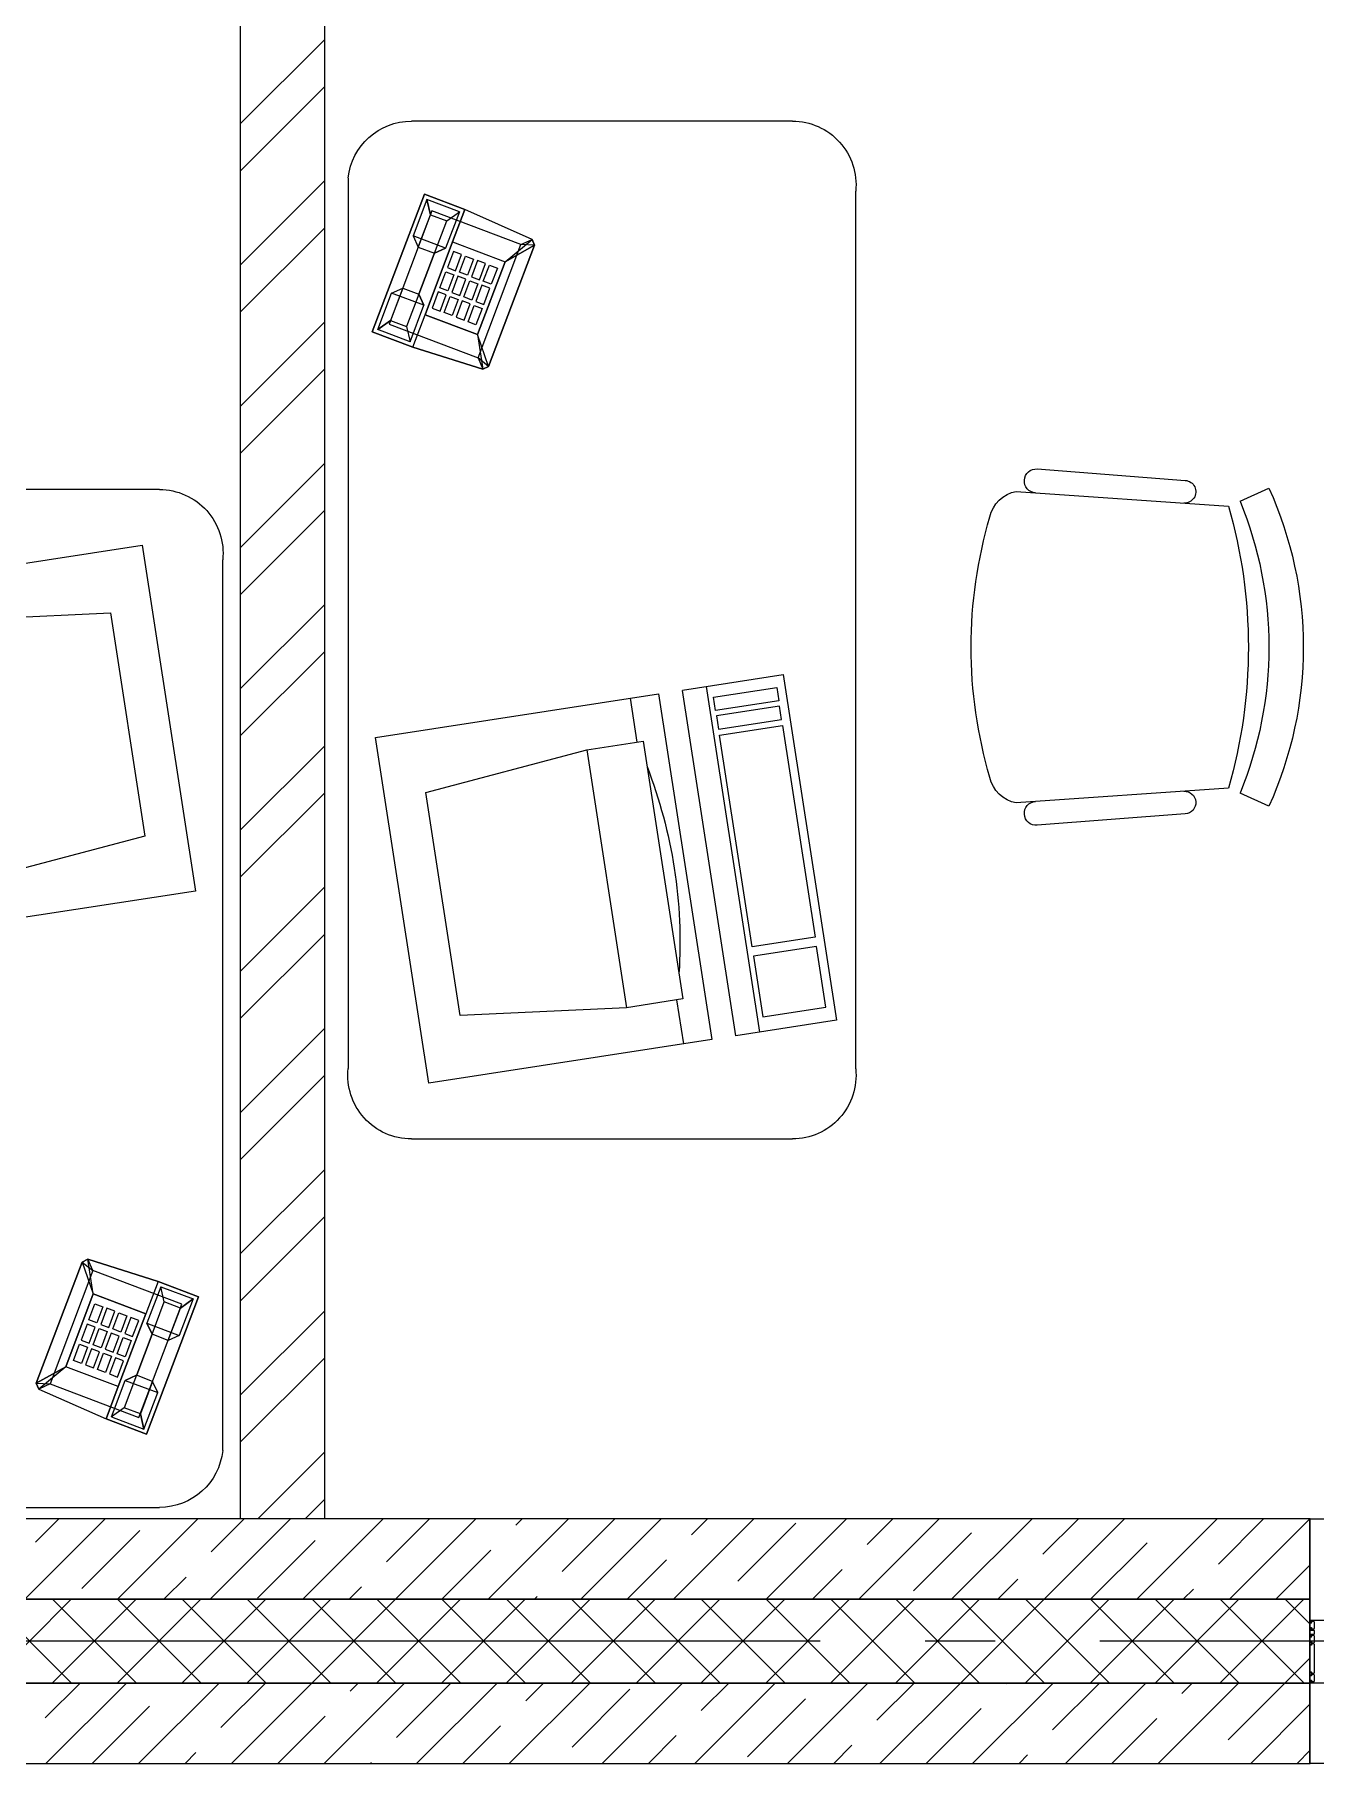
# Model space of a CAD drawing. Header units: millimetres. Extents: x 53645 to 137188, y 78097 to 135533.
# Drawn here: x 118858 to 120690, y 104279 to 106752 of the extents above; entities that cross this region are included whole.
import ezdxf

# ---------------------------------------------------------------- set-up
doc = ezdxf.new("R2010")
doc.units = ezdxf.units.MM
doc.linetypes.add('CONTI', pattern=[0])
doc.linetypes.add('GOST2.303 5', pattern=[24, 20, -1.5, 1, -1.5])
doc.layers.add('axis_dim', color=40, linetype='CONTI')
doc.layers.add('PVC', color=7, linetype='Continuous')
for name, color, linetype, lineweight in [('doors_windows', 4, 'Continuous', 5), ('furniture', 36, 'Continuous', 0), ('Wall2', 5, 'Continuous', 5)]:
    doc.layers.add(name, color=color, linetype=linetype, lineweight=lineweight)

# ---------------------------------------------------------------- blocks, each defined once
blk = doc.blocks.new('A$C5B4F78B9')
at = {"lineweight": 13}
for p, q in [((728.9, 1456), (1273.9, 1456)), ((1364.4, 1374.6), (1364.4, 100.6)), ((638.4, 1355.6), (638.4, 100.4)), ((378.8, 958.4), (166.8, 942)), ((88.5, 912.3), (47.3, 931)), ((408.6, 926.2), (105.1, 905.2)), ((47.3, 476), (88.5, 494.7)), ((105.1, 501.8), (408.6, 480.8)), ((166.8, 465), (378.8, 448.7)), ((1273.9, 0), (728.9, 0))]:
    blk.add_line(p, q, dxfattribs=at)
at = {"lineweight": 0}
for p, q in [((742.3, 664.4), (666, 169.7)), ((886.3, 642.1), (742.3, 664.4)), ((751.4, 646), (748.5, 626.9)), ((841.6, 632.1), (751.4, 646)), ((852.4, 647.4), (776.1, 152.7)), ((744.4, 600.2), (747.3, 619.3)), ((747.3, 619.3), (837.5, 605.4)), ((748.5, 626.9), (838.7, 613)), ((810, 147.5), (886.2, 641.5)), ((838.7, 613), (841.6, 632.1)), ((920.7, 636.8), (844.4, 142.2)), ((1325.4, 574.4), (920.7, 636.8)), ((961.2, 630.6), (951.5, 567.6)), ((834.6, 586.3), (744.4, 600.2)), ((837.5, 605.4), (834.6, 586.3)), ((743, 591.5), (696.3, 288.8)), ((833.2, 577.6), (743, 591.5)), ((786.5, 274.8), (833.2, 577.6)), ((942.5, 569), (885.6, 200.3)), ((1023.2, 556.6), (942.5, 569)), ((1249.1, 79.8), (1325.4, 574.4)), ((1023.2, 556.6), (966.3, 187.8)), ((1253.2, 495.8), (1023.2, 556.6)), ((1204, 176.5), (1253.2, 495.8)), ((680.9, 188.7), (694.3, 275.4)), ((694.3, 275.4), (784.5, 261.5)), ((696.3, 288.8), (786.5, 274.8)), ((784.5, 261.5), (771.1, 174.8)), ((894.6, 198.9), (884.9, 136)), ((885.6, 200.3), (966.3, 187.8)), ((771.1, 174.8), (680.9, 188.7)), ((966.3, 187.8), (1204, 176.5)), ((666, 169.7), (810, 147.5)), ((844.4, 142.2), (1249.1, 79.8))]:
    blk.add_line(p, q, dxfattribs=at)
at = {"lineweight": 13}
for centre, radius, start, end in [((728.9, 1365), 91, 90, 185.9288), ((1273.9, 1365), 91, 6.0686, 90), ((167.9, 925.8), 16.2, 93.9542, 273.9542), ((380, 941.3), 17.1, 273.9542, 93.9542), ((547.8, 703.5), 549.8, 155.556, 204.444), ((400.7, 880.3), 46.6, 11.8124, 80.3076), ((597.1, 703.5), 549.8, 157.6817, 202.3183), ((804.6, 703.5), 728, 163.9134, 196.0866), ((-186.1, 703.5), 659.3, 343.5845, 16.4155), ((167.9, 481.2), 16.2, 86.0458, 266.0458), ((400.7, 526.7), 46.6, 279.6924, 348.1876), ((380, 465.7), 17.1, 266.0458, 86.0458), ((728.9, 91), 91, 174.0712, 270), ((1273.9, 91), 91, 270, 6.0686)]:
    blk.add_arc(centre, radius, start, end, dxfattribs=at)
at = {"lineweight": 0}
blk.add_arc((1588.1, 280.7), 698.3, 158.8433, 183.6177, dxfattribs=at)
for points, invisible_edges in [([(1255.4, 1351.4), (1097.8, 1278.5), (1101.3, 1286.8)], 13), ([(1255.4, 1351.4), (1163.5, 1105), (1097.8, 1278.5)], 13), ([(1255.4, 1351.4, 24.7), (1097.8, 1278.5, 24.7), (1101.3, 1286.8, 24.7)], 13), ([(1255.4, 1351.4, 24.7), (1163.5, 1105, 24.7), (1097.8, 1278.5, 24.7)], 13), ([(1255.4, 1351.4), (1101.3, 1286.8), (1197.6, 1329.5)], 1), ([(1255.4, 1351.4, 24.7), (1101.3, 1286.8, 24.7), (1197.6, 1329.5, 24.7)], 1), ([(1255.4, 1351.4), (1171.6, 1101.1), (1163.5, 1105)], 13), ([(1255.4, 1351.4, 24.7), (1171.6, 1101.1, 24.7), (1163.5, 1105, 24.7)], 13), ([(1255.4, 1351.4), (1272, 1132.8), (1171.6, 1101.1)], 13), ([(1255.4, 1351.4, 24.7), (1272, 1132.8, 24.7), (1171.6, 1101.1, 24.7)], 13), ([(1255.4, 1351.4), (1329.9, 1154.7), (1272, 1132.8)], 12), ([(1255.4, 1351.4, 24.7), (1329.9, 1154.7, 24.7), (1272, 1132.8, 24.7)], 12)]:
    blk.add_3dface(points, dxfattribs=dict(at, invisible_edges=invisible_edges))
for points in [[(1197.6, 1329.5), (1255.4, 1351.4), (1255.4, 1351.4, 24.7), (1197.6, 1329.5, 24.7)], [(1205.4, 1326.3, 24.7), (1251.7, 1343.9, 24.7), (1246.7, 1322.1, 52.3), (1223.5, 1313.4, 52.3)], [(1251.7, 1343.9, 24.7), (1271.4, 1291.8, 24.7), (1264.2, 1275.8, 57.5), (1246.7, 1322.1, 52.3)], [(1255.4, 1351.4), (1329.9, 1154.7), (1329.9, 1154.7, 24.7), (1255.4, 1351.4, 24.7)], [(1101.3, 1286.8, 24.7), (1197.6, 1329.5, 24.7), (1215.1, 1283.2, 44.2), (1139.9, 1254.8, 31.8)], [(1244.6, 1327.5, -9.3), (1305.9, 1165.5, -9.3), (1178.7, 1117.3, -9.3), (1117.4, 1279.3, -9.3)], [(1197.6, 1329.5, 24.7), (1215.1, 1283.2, 24.7), (1215.1, 1283.2, 44.2)], [(1205.4, 1326.3, 24.7), (1225.1, 1274.3, 24.7), (1241, 1267.1, 57.5), (1223.5, 1313.4, 52.3)], [(1101.3, 1286.8, 24.7), (1097.8, 1278.5, 24.7), (1139.9, 1254.8, 31.8)], [(1101.3, 1286.8, 24.7), (1097.8, 1278.5, 24.7), (1139.9, 1254.8, 31.9)], [(1097.8, 1278.5), (1101.3, 1286.8), (1101.3, 1286.8, 24.7), (1097.8, 1278.5, 24.7)], [(1101.3, 1286.8), (1097.8, 1278.5), (1117.4, 1279.3, -9.3)], [(1225.1, 1274.3, 24.7), (1271.4, 1291.8, 24.7), (1264.2, 1275.8, 45.2), (1241, 1267.1, 45.2)], [(1097.8, 1278.5, 24.7), (1163.5, 1105, 24.7), (1179.3, 1150.6, 31.9), (1139.9, 1254.8, 31.8)], [(1163.5, 1105), (1097.8, 1278.5), (1097.8, 1278.5, 24.7), (1163.5, 1105, 24.7)], [(1139.9, 1254.8, 31.8), (1179.3, 1150.6, 31.9), (1254.5, 1179.1, 44.2), (1215.1, 1283.2, 44.2)], [(1205.4, 1239.9, 41.1), (1196.6, 1263, 41.1), (1185.2, 1258.7, 39.2), (1193.9, 1235.6, 39.2)], [(1213.7, 1269.5, 44), (1222.5, 1246.4, 44), (1211.1, 1242, 42.1), (1202.3, 1265.2, 42.1)], [(1215.1, 1283.2, 24.7), (1254.5, 1179.1, 24.7), (1254.5, 1179.1, 44.2), (1215.1, 1283.2, 44.2)], [(1263.3, 1208.4, 44.9), (1263.3, 1208.4, 57.3), (1241.4, 1266.3, 57.3), (1241.4, 1266.3, 45)], [(1171.1, 1226.9, 35.3), (1162.3, 1250, 35.3), (1150.9, 1245.7, 33.4), (1159.7, 1222.6, 33.4)], [(1179.5, 1256.5, 38.2), (1188.2, 1233.4, 38.2), (1176.8, 1229.1, 36.3), (1168, 1252.2, 36.3)], [(1213.3, 1236.3, 42.1), (1222, 1213.1, 42.1), (1233.5, 1217.4, 44), (1224.7, 1240.6, 44)], [(1170.6, 1193.7, 33.4), (1161.8, 1216.8, 33.4), (1173.3, 1221.1, 35.3), (1182, 1198, 35.3)], [(1179, 1223.3, 36.3), (1187.7, 1200.1, 36.3), (1199.2, 1204.5, 38.2), (1190.4, 1227.6, 38.2)], [(1204.9, 1206.6, 39.2), (1196.1, 1229.8, 39.2), (1207.6, 1234.1, 41.1), (1216.3, 1211, 41.1)], [(1256.1, 1192.5, 24.7), (1302.3, 1210, 24.7), (1286.4, 1217.2, 45.2), (1263.3, 1208.4, 45.2)], [(1322.1, 1157.9, 24.7), (1302.3, 1210, 24.7), (1286.4, 1217.2, 57.5), (1303.9, 1170.9, 52.3)], [(1193, 1169.1, 35.3), (1184.2, 1192.2, 35.3), (1172.8, 1187.9, 33.4), (1181.6, 1164.7, 33.4)], [(1201.4, 1198.7, 38.2), (1210.1, 1175.5, 38.2), (1198.7, 1171.2, 36.3), (1189.9, 1194.4, 36.3)], [(1227.3, 1182, 41.1), (1218.5, 1205.2, 41.1), (1207.1, 1200.8, 39.2), (1215.8, 1177.7, 39.2)], [(1235.6, 1211.7, 44), (1244.4, 1188.5, 44), (1233, 1184.2, 42.1), (1224.2, 1207.3, 42.1)], [(1275.8, 1140.4, 24.7), (1256.1, 1192.5, 24.7), (1263.3, 1208.4, 57.5), (1280.8, 1162.1, 52.3)], [(1171.6, 1101.1, 24.7), (1272, 1132.8, 24.7), (1254.5, 1179.1, 44.2), (1179.3, 1150.6, 31.9)], [(1275.8, 1140.4, 24.7), (1322.1, 1157.9, 24.7), (1303.9, 1170.9, 52.3), (1280.8, 1162.1, 52.3)], [(1171.6, 1101.1, 24.7), (1163.5, 1105, 24.7), (1179.3, 1150.6, 31.9)], [(1329.9, 1154.7), (1272, 1132.8), (1272, 1132.8, 24.7), (1329.9, 1154.7, 24.7)], [(1171.6, 1101.1), (1163.5, 1105), (1178.7, 1117.3, -9.3)], [(1171.6, 1101.1), (1163.5, 1105), (1163.5, 1105, 24.7), (1171.6, 1101.1, 24.7)]]:
    blk.add_3dface(points, dxfattribs=at)
blk = doc.blocks.new('*U52')
at = {"layer": 'PVC'}
blk.add_lwpolyline([(1128, 0), (1199.7, 0, -0.414214), (1200.2, -0.5), (1200.2, -2.4), (1200.2, -2.7), (1198.7, -4.2), (1198.2, -4.2, -0.414214), (1197.7, -3.7), (1197.7, -3.3, -0.198912), (1197.8, -3.2), (1198.4, -2.5, 0.700208), (1198.2, -2), (1194, -2.4, 0.388879), (1193.5, -2.9), (1193.5, -11.5, 0.388879), (1194, -12), (1197.9, -12.3, 0.700208), (1198.1, -11.8), (1197.8, -11.4, -0.198912), (1197.7, -11.3), (1197.7, -10.9, -0.414214), (1198.2, -10.4), (1198.7, -10.4), (1200.2, -11.9), (1200.2, -14.4), (1198.7, -15.9), (1198.2, -15.9, -0.414214), (1197.7, -15.4), (1197.7, -15, -0.198912), (1197.8, -14.9), (1198.1, -14.5, 0.700208), (1197.9, -14), (1194, -14.3, 0.388879), (1193.5, -14.8), (1193.5, -55.2, 0.388879), (1194, -55.7), (1197.9, -56, 0.700208), (1198.1, -55.5), (1197.8, -55.1, -0.198912), (1197.7, -55), (1197.7, -54.6, -0.414214), (1198.2, -54.1), (1198.7, -54.1), (1200.2, -55.6), (1200.2, -58.1), (1198.7, -59.6), (1198.2, -59.6, -0.414214), (1197.7, -59.1), (1197.7, -58.7, -0.198912), (1197.8, -58.6), (1198.1, -58.2, 0.700208), (1197.9, -57.7), (1194, -58, 0.388879), (1193.5, -58.5), (1193.5, -67.1, 0.388879), (1194, -67.6), (1198.2, -68, 0.700208), (1198.4, -67.5), (1197.8, -66.8, -0.198912), (1197.7, -66.7), (1197.7, -66.3, -0.414214), (1198.2, -65.8), (1198.7, -65.8), (1200.2, -67.3), (1200.2, -67.6), (1200.2, -69.5, -0.414214), (1199.7, -70), (1194, -70, 0.414214), (1193.5, -70.5), (1193.5, -74.9, 0.414214), (1194, -75.4), (1199.7, -75.4, -0.414214), (1200.2, -75.9), (1200.2, -78.1), (1198.7, -79.6), (1198.2, -79.6, -0.414214), (1197.7, -79.1), (1197.7, -78.7, -0.198912), (1197.8, -78.6), (1198.4, -77.9, 0.700208), (1198.2, -77.4), (1194, -77.8, 0.388879), (1193.5, -78.3), (1193.5, -87.1, 0.388879), (1194, -87.6), (1198.2, -88, 0.700208), (1198.4, -87.5), (1197.8, -86.8, -0.198912), (1197.7, -86.7), (1197.7, -86.3, -0.414214), (1198.2, -85.8), (1198.7, -85.8), (1200.2, -87.3), (1200.2, -87.6), (1200.2, -89.5, -0.414214), (1199.7, -90), (1155, -90)], format="xyb", dxfattribs=at)

msp = doc.modelspace()

# ---------------------------------------------------------------- linework, layer by layer
at = {"layer": 'axis_dim', "linetype": 'GOST2.303 5', "lineweight": 25, "ltscale": 100}
msp.add_lwpolyline([(127181.9, 104453.9), (108766.7, 104453.9)], dxfattribs=at)
at = {"layer": 'doors_windows', "lineweight": 20, "ltscale": 50}
msp.add_lwpolyline([(120682.3, 104628.9), (121882.3, 104628.9), (121882.3, 104278.9), (120682.3, 104278.9)], close=True, dxfattribs=at)
at = {"layer": 'Wall2', "ltscale": 100}
for points in [[(119152.6, 104628.9), (119152.6, 108288.9)], [(119272.6, 108288.9), (119272.6, 104628.9)], [(119152.6, 106624.6), (119272.6, 106744.6)], [(119152.6, 106557.3), (119272.6, 106677.3)], [(119152.6, 106422.6), (119272.6, 106542.6)], [(119152.6, 106355.2), (119272.6, 106475.2)], [(119152.6, 106220.5), (119272.6, 106340.5)], [(119152.6, 106153.2), (119272.6, 106273.2)], [(119152.6, 106018.5), (119272.6, 106138.5)], [(119152.6, 105951.1), (119272.6, 106071.1)], [(119152.6, 105816.4), (119272.6, 105936.4)], [(119152.6, 105749.1), (119272.6, 105869.1)], [(119152.6, 105614.3), (119272.6, 105734.3)], [(119152.6, 105547), (119272.6, 105667)], [(119152.6, 105412.3), (119272.6, 105532.3)], [(119152.6, 105344.9), (119272.6, 105464.9)], [(119152.6, 105210.2), (119272.6, 105330.2)], [(119152.6, 105142.9), (119272.6, 105262.9)], [(119152.6, 105008.2), (119272.6, 105128.2)], [(119152.6, 104940.8), (119272.6, 105060.8)], [(119152.6, 104806.1), (119272.6, 104926.1)], [(119152.6, 104738.8), (119272.6, 104858.8)], [(119177.4, 104628.9), (119272.6, 104724.1)], [(119244.8, 104628.9), (119272.6, 104656.7)], [(120682.7, 104628.9), (117872.7, 104628.9)], [(118843.9, 104513.9), (118958.9, 104628.9)], [(118859, 104595.3), (118892.6, 104628.9)], [(118925.3, 104529), (119008.2, 104611.9)], [(118976.5, 104513.9), (119091.5, 104628.9)], [(119109.1, 104513.9), (119224.1, 104628.9)], [(119110.3, 104581.4), (119157.8, 104628.9)], [(119272.6, 104628.9), (119152.6, 104628.9)], [(119241.7, 104513.9), (119356.7, 104628.9)], [(119272.6, 104628.9), (119272.6, 104628.9)], [(119361.5, 104567.5), (119423, 104628.9)], [(119374.3, 104513.9), (119489.3, 104628.9)], [(119506.9, 104513.9), (119621.9, 104628.9)], [(119546.5, 104619.9), (119555.6, 104628.9)], [(119612.8, 104553.6), (119688.1, 104628.9)], [(119639.4, 104513.9), (119754.4, 104628.9)], [(119772, 104513.9), (119887, 104628.9)], [(119797.7, 104605.9), (119820.7, 104628.9)], [(119864, 104539.6), (119946.9, 104622.5)], [(119904.6, 104513.9), (120019.6, 104628.9)], [(120037.2, 104513.9), (120152.2, 104628.9)], [(120049, 104592), (120085.9, 104628.9)], [(120169.8, 104513.9), (120284.8, 104628.9)], [(120300.2, 104578.1), (120351.1, 104628.9)], [(120302.3, 104513.9), (120417.3, 104628.9)], [(120434.9, 104513.9), (120549.9, 104628.9)], [(120551.5, 104564.2), (120616.2, 104628.9)], [(120567.5, 104513.9), (120682.5, 104628.9)], [(120682.7, 104513.9), (120682.7, 104628.9)], [(119176.6, 104515.1), (119259.4, 104598)], [(120115.3, 104525.7), (120198.1, 104608.6)], [(120368.6, 104513.9), (120449.4, 104594.7)], [(119440.6, 104513.9), (119510.7, 104584.1)], [(119705.7, 104513.9), (119761.9, 104570.1)], [(120633.8, 104513.9), (120682.7, 104562.8)], [(119042.8, 104513.9), (119074.5, 104545.6)], [(119970.9, 104513.9), (120013.2, 104556.2)], [(120236.1, 104513.9), (120264.4, 104542.3)], [(120682.7, 104513.9), (117872.7, 104513.9)], [(117872.7, 104513.9), (120682.7, 104513.9)], [(118790.2, 104393.9), (118910.2, 104513.9)], [(118910.6, 104393.9), (118790.6, 104513.9)], [(118883, 104393.9), (119003, 104513.9)], [(119003.4, 104393.9), (118883.4, 104513.9)], [(118975.8, 104393.9), (119095.8, 104513.9)], [(119096.2, 104393.9), (118976.2, 104513.9)], [(119068.7, 104393.9), (119188.7, 104513.9)], [(119189, 104393.9), (119069, 104513.9)], [(119161.5, 104393.9), (119281.5, 104513.9)], [(119281.8, 104393.9), (119161.8, 104513.9)], [(119254.3, 104393.9), (119374.3, 104513.9)], [(119374.7, 104393.9), (119254.7, 104513.9)], [(119308, 104513.9), (119325.7, 104531.7)], [(119347.1, 104393.9), (119467.1, 104513.9)], [(119467.5, 104393.9), (119347.5, 104513.9)], [(119439.9, 104393.9), (119559.9, 104513.9)], [(119560.3, 104393.9), (119440.3, 104513.9)], [(119532.7, 104393.9), (119652.7, 104513.9)], [(119653.1, 104393.9), (119533.1, 104513.9)], [(119573.1, 104513.9), (119577, 104517.8)], [(119625.5, 104393.9), (119745.5, 104513.9)], [(119745.9, 104393.9), (119625.9, 104513.9)], [(119718.3, 104393.9), (119838.3, 104513.9)], [(119838.7, 104393.9), (119718.7, 104513.9)], [(119811.1, 104393.9), (119931.1, 104513.9)], [(119931.5, 104393.9), (119811.5, 104513.9)], [(119903.9, 104393.9), (120023.9, 104513.9)], [(120024.3, 104393.9), (119904.3, 104513.9)], [(119996.7, 104393.9), (120116.7, 104513.9)], [(120117.1, 104393.9), (119997.1, 104513.9)], [(120089.5, 104393.9), (120209.5, 104513.9)], [(120209.9, 104393.9), (120089.9, 104513.9)], [(120182.3, 104393.9), (120302.3, 104513.9)], [(120302.7, 104393.9), (120182.7, 104513.9)], [(120275.2, 104393.9), (120395.2, 104513.9)], [(120395.5, 104393.9), (120275.5, 104513.9)], [(120368, 104393.9), (120488, 104513.9)], [(120488.3, 104393.9), (120368.3, 104513.9)], [(120460.8, 104393.9), (120580.8, 104513.9)], [(120581.2, 104393.9), (120461.2, 104513.9)], [(120501.2, 104513.9), (120515.7, 104528.4)], [(120553.6, 104393.9), (120673.6, 104513.9)], [(120674, 104393.9), (120554, 104513.9)], [(120682.7, 104478), (120646.8, 104513.9)], [(120682.7, 104393.9), (120682.7, 104513.9)], [(120646.4, 104393.9), (120682.7, 104430.2)], [(120682.7, 104393.9), (117872.7, 104393.9)], [(117872.7, 104393.9), (120682.7, 104393.9)], [(118873, 104344.1), (118922.8, 104393.9)], [(118874.1, 104278.9), (118989.1, 104393.9)], [(119006.7, 104278.9), (119121.7, 104393.9)], [(119124.2, 104330.2), (119188, 104393.9)], [(119139.3, 104278.9), (119254.3, 104393.9)], [(119271.9, 104278.9), (119386.9, 104393.9)], [(119309.2, 104382.5), (119320.6, 104393.9)], [(119375.4, 104316.2), (119453.1, 104393.9)], [(119404.4, 104278.9), (119519.4, 104393.9)], [(119537, 104278.9), (119652, 104393.9)], [(119560.4, 104368.6), (119585.7, 104393.9)], [(119669.6, 104278.9), (119784.6, 104393.9)], [(119802.2, 104278.9), (119917.2, 104393.9)], [(119811.6, 104354.7), (119850.9, 104393.9)], [(119934.8, 104278.9), (120049.8, 104393.9)], [(120062.9, 104340.8), (120116.1, 104393.9)], [(120067.3, 104278.9), (120182.3, 104393.9)], [(120199.9, 104278.9), (120314.9, 104393.9)], [(120247.8, 104393.1), (120248.6, 104393.9)], [(120314.1, 104326.9), (120381.2, 104393.9)], [(120332.5, 104278.9), (120447.5, 104393.9)], [(120465.1, 104278.9), (120580.1, 104393.9)], [(120499.1, 104379.2), (120513.8, 104393.9)], [(120565.4, 104312.9), (120646.4, 104393.9)], [(120682.7, 104278.9), (120682.7, 104393.9)], [(119626.7, 104302.3), (119709.6, 104385.2)], [(119877.9, 104288.4), (119960.8, 104371.3)], [(120597.7, 104278.9), (120682.7, 104364)], [(118940.4, 104278.9), (119022.1, 104360.7)], [(119205.6, 104278.9), (119273.4, 104346.7)], [(120133.6, 104278.9), (120212, 104357.3)], [(120398.8, 104278.9), (120463.3, 104343.4)], [(119470.7, 104278.9), (119524.6, 104332.8)], [(119735.9, 104278.9), (119775.8, 104318.9)], [(119073, 104278.9), (119088.4, 104294.4)], [(120001.1, 104278.9), (120027.1, 104305)], [(120266.2, 104278.9), (120278.3, 104291.1)], [(120664, 104278.9), (120682.7, 104297.7)], [(117872.7, 104278.9), (120682.7, 104278.9)], [(119338.1, 104278.9), (119339.7, 104280.4)]]:
    msp.add_lwpolyline(points, dxfattribs=at)

# ---------------------------------------------------------------- block references
at = {"ltscale": 100, "rotation": 180}
msp.add_blockref('*U52', (121882.3, 104393.9), dxfattribs=at)
at = {"layer": 'furniture', "xscale": -1}
msp.add_blockref('A$C5B4F78B9', (120670.9, 105172.2), dxfattribs=at)
at = {"layer": 'furniture', "xscale": -1, "rotation": 180}
msp.add_blockref('A$C5B4F78B9', (117762.5, 106101.2), dxfattribs=at)

doc.saveas('drawing.dxf')
